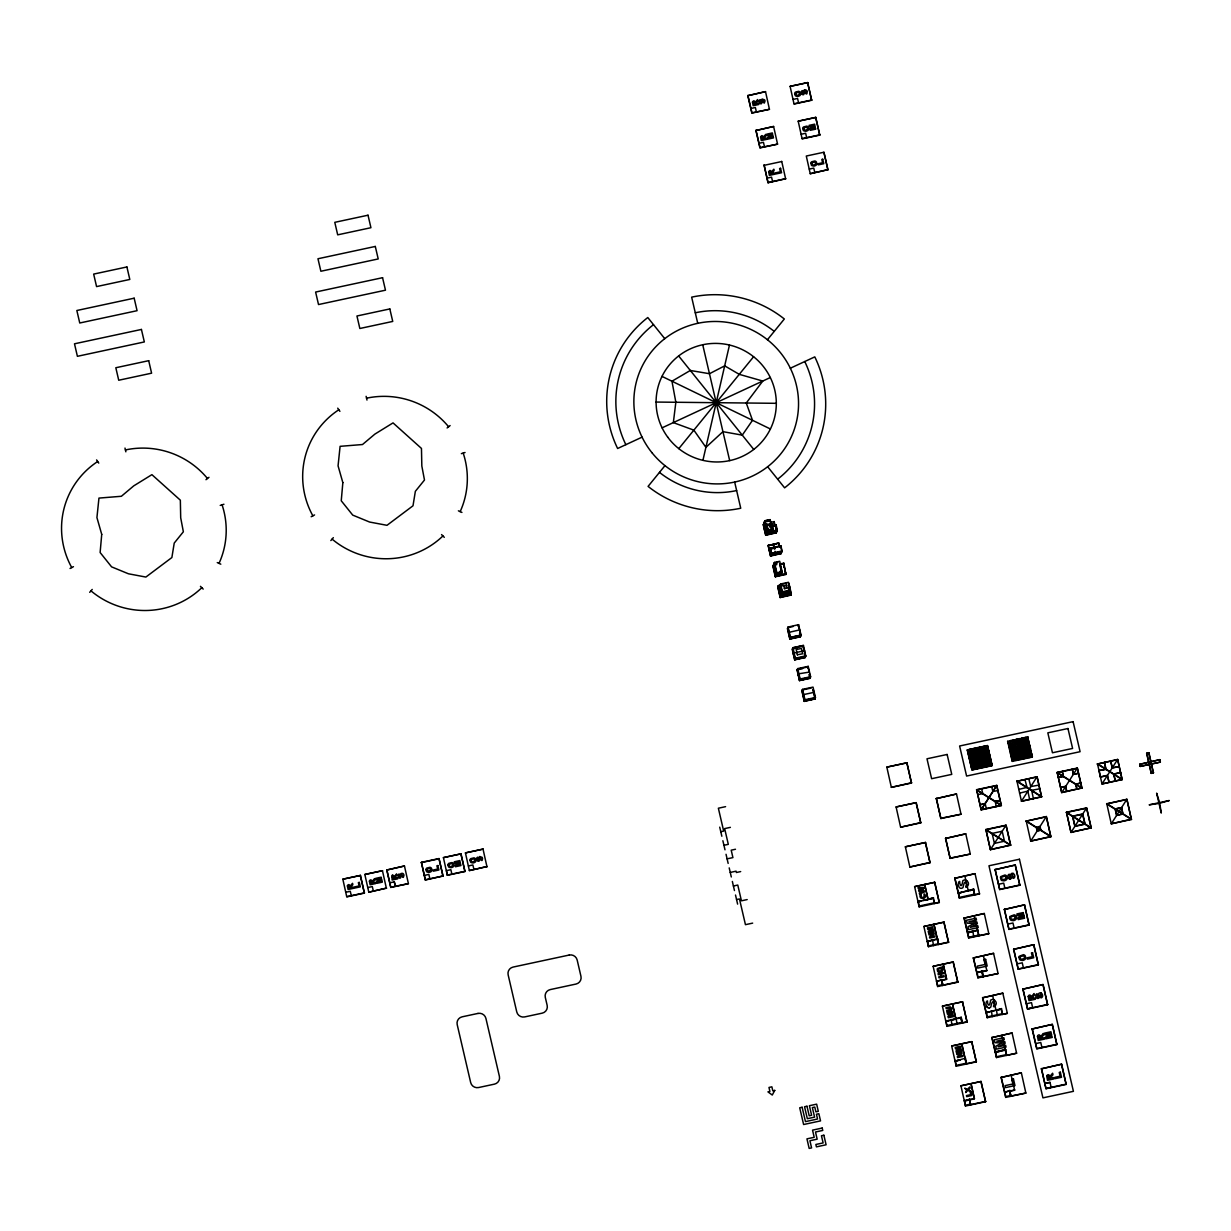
<?xml version="1.0" encoding="UTF-8"?>
<svg xmlns="http://www.w3.org/2000/svg" width="1231" height="1231" viewBox="0 0 1231 1231"><rect width="100%" height="100%" fill="white"/><g stroke="black" fill="none" stroke-linecap="round" stroke-linejoin="round"><path stroke-width="1.5" d="M702.916 460.348L729.475 345.034M425.341 880.027L421.387 862.346L439.005 858.561L443.052 875.98L425.341 880.027L421.387 862.346M810.244 173.709L827.955 169.663L823.908 152.244L806.29 156.029L810.244 173.709L827.955 169.663M342.834 879.196L360.437 875.426L342.834 879.196L346.773 896.891L364.391 893.106L360.437 875.426M345.865 892.26L350.281 891.275L351.297 895.629M364.838 874.472L382.456 870.702L364.838 874.472L368.792 892.167L386.503 888.12L368.792 892.167M367.884 887.536L372.301 886.551L373.316 890.905M386.749 870.025L404.46 865.978L408.415 883.658L390.796 887.443L386.749 870.025L404.46 865.978M389.888 882.812L394.305 881.827L395.32 886.182L394.305 881.827M390.796 887.443L386.857 869.748M408.415 883.658L390.904 887.166M424.433 875.395L428.85 874.41L429.865 878.765M442.945 876.241L439.005 858.561M443.406 857.622L461.01 853.837L443.406 857.622L447.361 875.303L464.964 871.517L461.01 853.837M447.361 875.303L446.453 870.64L450.869 869.686L451.869 874.041M747.802 95.679L765.513 91.633L769.452 109.313L751.849 113.098L747.802 95.679L765.513 91.633M465.426 852.898L483.029 849.113L465.426 852.898L469.365 870.579L487.076 866.532L469.365 870.579M750.941 108.482L755.357 107.497L756.373 111.852M468.457 865.947L472.873 864.962L473.889 869.317M755.896 130.517L773.607 126.47L777.561 144.15L759.942 147.935L755.896 130.517L773.607 126.47M769.452 109.313L751.956 112.837L747.909 95.418M759.035 143.304L763.451 142.319L764.466 146.674M790.102 86.355L807.705 82.585L790.102 86.355L794.041 104.05L811.66 100.265L807.705 82.585M768.052 182.757L764.097 165.077L768.052 182.757L785.763 178.71L768.144 182.496M793.133 99.419L797.55 98.434L798.565 102.788M777.561 144.15L760.05 147.658L756.003 130.24M767.144 178.141L771.56 177.156L772.576 181.511M781.608 161.569L764.005 165.354M798.196 121.192L815.799 117.407L798.196 121.192L802.135 138.872L819.754 135.102L815.799 117.407M801.227 134.256L805.643 133.271L806.659 137.626M809.336 169.093L813.753 168.093L814.768 172.448M823.908 152.244L827.848 169.924M764.866 520.744L766.067 525.929L771.314 524.806L770.114 519.62L764.866 520.744L763.282 524.883L765.697 535.254L776.253 532.854L775.561 529.099M764.482 530.069L766.513 524.76L767.729 529.946L765.697 535.254M770.114 519.62L770.637 523.821M772.376 526.222L769.806 526.637M771.268 524.96L771.822 523.483L769.206 524.037L769.744 526.791M773.776 522.621L774.176 521.59L770.683 522.344M770.945 534.131L770.252 530.376M771.345 533.1L772.976 528.822L771.822 523.483M781.085 553.627L770.529 556.027L768.113 545.641L778.777 542.948L779.531 546.549M775.607 526.191L776.115 524.868L770.868 525.991M769.313 550.826L770.391 548.026L780.885 545.779L782.1 550.965L781.023 553.765M776.192 533.008L777.315 530.053L766.775 532.454L764.359 522.067L769.606 520.944M773.36 544.517L774.73 549.257M770.529 556.027L771.591 553.211L770.391 548.026M775.945 554.458L775.022 551.288M780.192 571.169L780.993 574.631L782.131 571.676L779.715 561.29L774.468 562.413L772.945 566.414L775.361 576.785L785.901 574.385M780.439 546.949L780.885 545.779M775.361 576.785L776.869 572.8L774.468 562.413M783.439 564.152L783.824 563.121L780.331 563.875M780.777 575.216L779.792 572.2M781.885 584.802L778.392 585.541L777.761 587.172L780.177 597.558L790.733 595.158M778.992 588.141L780.577 584.002L788.44 582.309L790.256 590.111L788.671 594.234L787.948 591.126M783.824 563.121L785.855 574.538L784.701 569.199M783.855 585.894L786.486 585.325L783.855 585.894L784.409 588.633L787.024 588.064L786.486 585.325M780.177 597.558L782.377 591.788L780.577 584.002M784.409 588.633L787.086 587.926M790.794 595.004L788.886 583.294L791.302 593.681L790.687 595.296L788.317 584.771M788.625 633.888L789.302 632.119M789.84 639.074L787.425 628.702L788.102 626.933L790.456 637.458L800.95 635.196L800.335 636.827L789.84 639.074L790.517 637.304L801.012 635.058L798.596 624.671L788.04 627.071M798.088 626.01L798.596 624.671M792.933 647.691L792.256 649.46L794.672 659.847L805.166 657.585L805.843 655.815L795.288 658.216L792.933 647.691L803.428 645.444L805.782 655.969M793.456 654.661L794.133 652.876M794.672 659.847L795.349 658.077M797.365 654.907L796.211 649.568L801.458 648.445L802.612 653.784L797.426 654.769M802.858 646.921L803.428 645.444L792.872 647.845M797.703 668.602L797.088 670.233L799.488 680.605L809.998 678.358L810.613 676.727L808.198 666.356L797.703 668.602L800.119 678.989L799.488 680.605M804.351 651.368L804.628 650.63L794.087 653.03M798.288 675.419L798.904 673.788L809.182 672.126L807.967 666.94L797.473 669.187L799.888 679.574L810.383 677.327L809.583 673.865M807.628 667.833L808.198 666.356M814.814 699.116L815.445 697.5L813.029 687.113L802.535 689.36L801.904 690.991L804.32 701.378L814.876 698.977M803.12 696.177L803.735 694.561L814.23 692.299L813.783 693.484M802.535 689.36L804.951 699.747L804.32 701.378L802.073 690.545M886.828 767.128L906.97 762.805L886.828 767.128L891.352 787.348L911.494 783.024L906.97 762.805M891.352 787.348L911.602 782.731M896.091 806.967L916.233 802.643L896.091 806.967L900.615 827.186L920.757 822.862L916.233 802.643M900.615 827.186L920.865 822.57M905.354 846.805L925.497 842.481L905.354 846.805L909.878 867.009L930.02 862.7L925.497 842.481M909.878 867.009L930.128 862.392M936.252 798.611L956.502 793.995L961.026 814.214L940.884 818.538L936.252 798.611L956.502 793.995M914.618 886.628L934.76 882.304L914.618 886.628L919.142 906.847L939.284 902.523L934.76 882.304M940.884 818.538L936.376 798.319M934.237 903.616L933.421 897.738L917.972 901.877L921.342 901.154M919.142 906.847L918.311 900.984M945.516 838.449L965.766 833.833L970.29 854.052L950.147 858.376L945.516 838.449L965.766 833.833M961.026 814.214L941.007 818.246M933.421 897.738L929.728 899.353M923.881 926.466L944.023 922.142L923.881 926.466L928.405 946.685L948.547 942.361L944.023 922.142M950.147 858.376L945.639 838.157M981.569 788.886L982.83 793.595L977.799 794.672M948.655 942.054L938.591 944.223L933.96 924.296L938.468 944.531L937.653 938.653L927.235 941.7L932.621 939.745L933.437 945.608M980.014 804.905L985.154 803.535L986.308 808.521M928.405 946.685L927.574 940.823M954.779 878.288L975.044 873.656L979.553 893.891L959.411 898.215L954.779 878.288L975.044 873.656M991.647 786.732L992.909 791.425L997.833 790.625M937.314 939.545L937.653 938.653M970.29 854.052L950.27 858.069M968.443 890.752L973.475 889.674L974.521 894.968L973.706 889.105L958.257 893.229L961.611 892.506M964.858 876.133L968.32 891.059M933.144 966.304L953.286 961.98L933.144 966.304L937.668 986.523L957.81 982.2L953.286 961.98M959.411 898.215L958.595 892.337M996.279 806.644L995.233 801.381L1000.141 800.596M936.499 981.538L941.884 979.584L942.7 985.446L941.884 979.584M973.706 889.105L970.013 890.705M937.668 986.523L936.837 980.661M964.042 918.126L984.308 913.494L988.816 933.713L968.674 938.037L964.042 918.126L984.308 913.494M990.54 849.436L1010.682 845.112L985.908 829.509L990.432 849.729L1010.682 845.112L1006.05 825.185L985.908 829.509L990.432 849.729L1006.05 825.185L1010.574 845.405L985.8 829.802L1005.942 825.493M1016.821 781.331L1037.071 776.715L1041.58 796.919L1021.453 801.243L1016.929 781.039L1041.703 796.626L1021.453 801.243L1037.071 776.715L1041.58 796.919L1016.821 781.331L1036.948 777.007M1018.699 789.425L1026.993 787.363L1024.992 779.577M979.553 893.891L974.644 894.66M1019.56 793.149L1027.854 791.102L1029.624 799.488M978.091 932.252L978.753 935.883L977.922 930.02L967.858 932.175L967.52 933.067L972.89 931.098L973.721 936.96M974.121 915.956L977.583 930.898L977.922 930.02M1028.777 778.761L1030.762 786.578L1038.841 785.101M942.407 1006.127L962.55 1001.803L942.407 1006.127L946.931 1026.362L967.058 1022.038L962.55 1001.803M968.674 938.037L967.858 932.175M995.063 869.64L1015.313 865.008L1019.837 885.243L999.695 889.567L995.063 869.64L1015.313 865.008M961.211 1017.252L962.027 1023.115L961.211 1017.252L945.762 1021.376L949.132 1020.653M998.649 884.273L1003.711 883.15L1004.865 888.12M1033.409 798.688L1031.64 790.287L1039.703 788.84M946.931 1026.362L946.1 1020.499M973.306 957.964L993.571 953.333L998.079 973.552L977.937 977.876L973.306 957.964L993.571 953.333M999.695 889.567L995.187 869.332M1026.085 821.169L1046.335 816.553L1050.843 836.757L1030.716 841.081L1026.192 820.877L1050.966 836.465L1030.716 841.081L1046.335 816.553L1050.843 836.757L1026.085 821.169L1046.212 816.845M950.809 1020.299L951.148 1019.406L951.963 1025.285M988.816 933.713L978.86 935.575M956.995 1024.192L956.179 1018.329M976.783 972.905L982.153 970.936L982.984 976.798L982.153 970.936M983.384 955.795L986.847 970.736L981.815 971.813M951.671 1045.965L971.813 1041.641L951.671 1045.965L956.195 1066.2L976.321 1061.876L971.813 1041.641M977.937 977.876L977.122 972.013M1004.327 909.478L1024.577 904.847L1029.101 925.081L1008.958 929.405L1004.327 909.478L1024.577 904.847M962.027 1023.115L960.996 1017.822L957.641 1018.545M976.445 1061.568L966.381 1063.722L961.75 1043.811L966.258 1064.03L965.443 1058.168L955.025 1061.214L960.072 1060.137M1007.912 924.112L1012.975 922.988L1014.129 927.959M1060.691 787.317L1065.6 786.547L1066.754 791.518L1065.723 786.24L1060.676 787.332M956.195 1066.2L955.364 1060.322M982.569 997.802L1002.834 993.171L1007.343 1013.39L987.2 1017.714L982.569 997.802L1002.834 993.171M1008.958 929.405L1004.45 909.17M1061.83 792.302L1081.972 787.978L1057.198 772.391L1061.722 792.61L1081.972 787.978L1077.34 768.067L1057.198 772.391L1061.722 792.61L1077.34 768.067L1081.864 788.286L1057.09 772.683L1077.233 768.359M965.104 1059.045L965.443 1058.168M998.079 973.552L983.092 976.491L981.938 971.505M997.91 1009.912L1001.265 1009.189L1002.311 1014.467L1001.495 1008.604L986.046 1012.728L989.401 1012.02M992.648 995.633L996.11 1010.574M960.934 1085.804L981.076 1081.48L960.934 1085.804L965.458 1106.023L985.585 1101.699L981.076 1081.48M987.2 1017.714L986.385 1011.851M1013.59 949.316L1033.84 944.685L1038.364 964.904L1018.222 969.228L1013.59 949.316L1033.84 944.685M991.078 1011.651L991.417 1010.774L992.248 1016.637M969.674 1099.083L970.49 1104.946L969.674 1099.083L964.288 1101.053L967.658 1100.329M997.279 1015.56L996.448 1009.682M1017.191 963.904L1022.238 962.811L1023.392 967.797M1001.495 1008.604L997.802 1010.205M965.458 1106.023L964.627 1100.16M991.832 1037.625L1012.097 1033.009L1016.606 1053.228L996.464 1057.552L991.832 1037.625L1012.097 1033.009M1018.222 969.228L1013.713 949.009M1071.093 832.141L1091.235 827.817L1066.461 812.229L1070.985 832.433L1091.235 827.817L1086.604 807.905L1066.461 812.229L1070.985 832.433L1086.604 807.905L1091.128 828.109L1066.354 812.522L1086.496 808.198M1097.375 764.036L1117.625 759.419L1122.149 779.638L1102.007 783.962L1097.483 763.743L1122.257 779.346L1102.007 783.962L1117.625 759.419L1122.149 779.638L1097.375 764.036L1117.517 759.712M1099.083 770.575L1105.884 769.406L1104.407 762.251L1105.992 769.113L1099.083 770.591L1100.406 777.115L1107.331 775.622L1109.039 782.162M1007.343 1013.39L1002.434 1014.159M995.648 1051.689L995.31 1052.567L1005.712 1049.52L995.648 1051.689L996.464 1057.552M1001.911 1035.471L1006.543 1055.382L1005.712 1049.52M1022.853 989.155L1043.103 984.523L1047.627 1004.742L1027.485 1009.066L1022.853 989.155L1043.103 984.523M1006.543 1055.382L1016.606 1053.228M1026.454 1003.742L1031.501 1002.65L1032.64 1007.681L1027.485 1009.066M1001.095 1077.464L1021.361 1072.832L1025.869 1093.066L1005.727 1097.39L1001.095 1077.464L1021.361 1072.832M1106.638 803.874L1126.888 799.258L1131.412 819.477L1111.27 823.801L1106.746 803.581L1131.52 819.169L1111.27 823.801L1126.888 799.258L1131.412 819.477L1106.638 803.874L1126.78 799.55M1115.332 780.808L1113.624 774.268L1120.672 772.483L1113.747 773.976L1115.332 780.823M1004.573 1092.405L1009.943 1090.435L1010.759 1096.298L1009.989 1092.99M1011.174 1075.309L1014.636 1090.251L1009.605 1091.328L1009.943 1090.435M1005.727 1097.39L1004.911 1091.512M1032.117 1028.993L1052.367 1024.361L1056.89 1044.58L1036.748 1048.904L1032.117 1028.993L1052.367 1024.361M1160.356 762.097L1159.987 759.635L1139.721 764.297L1140.214 766.421L1160.356 762.097L1140.214 766.421M1035.702 1043.611L1040.764 1042.488L1041.918 1047.473M1146.646 753.464L1148.923 752.664L1153.416 772.93L1151.277 773.376L1146.646 753.464L1148.923 752.664M1025.869 1093.066L1010.882 1095.99L1010.112 1092.682M1151.277 773.376L1146.784 753.126M1041.38 1068.816L1061.63 1064.2L1066.154 1084.419L1046.011 1088.743L1041.38 1068.816L1061.63 1064.2M1159.987 759.635L1141.399 763.943M1046.011 1088.743L1041.503 1068.508M1049.997 1082.372L1044.981 1083.403L1049.997 1082.372L1051.166 1087.358L1046.15 1088.389L1066.261 1084.111M1159.017 803.458L1169.281 800.519L1149.154 804.843L1159.017 803.458L1161.264 813.06L1159.74 803.304M664.971 465.626L648.075 486.399A109.759 107.743 20.9 0 0 740.739 508.234L734.661 482.044M678.804 448.638L753.603 356.728M767.436 339.741L784.332 318.983A109.759 107.743 20.9 0 0 691.653 297.148L697.746 323.338M761.897 99.342L761.758 99.511A1.585 1.554 20.9 0 0 761.481 100.08L760.712 102.696L760.435 99.634A1.693 1.662 20.9 0 0 759.173 100.788L759.096 101.604A3.755 3.678 20.9 0 0 759.265 102.404L759.804 103.312A1.646 1.616 20.9 0 0 760.358 103.696L760.989 103.789A1.662 1.631 20.9 0 0 761.527 103.65L762.835 100.157L763.897 101.942A1.816 1.785 20.9 0 1 763.235 102.419L764.359 103.065L765.02 101.034A4.432 4.355 20.9 0 0 764.82 100.28A3.201 3.139 20.9 0 0 764.636 99.849L762.266 99.111M89.709 592.326L92.217 589.418M330.847 540.578L333.339 537.655M205.977 479.705L208.978 477.305M447.099 427.957L450.115 425.557M1020.684 956.487L1023.376 955.902A1.585 1.554 20.9 0 1 1024.577 957.272L1023.838 958.749L1021.315 959.226A1.57 1.539 20.9 0 1 1020.668 956.518M70.044 568.491L73.46 566.675M311.166 516.743L314.582 514.927M642.074 437.143L617.623 448.499A109.759 107.743 20.9 0 1 647.783 317.536L664.755 338.663M662.093 427.834L770.314 377.532M790.317 368.238L814.784 356.882A109.759 107.743 20.9 0 1 784.609 487.845L767.636 466.718M804.458 90.048L804.674 89.971A2.277 2.231 20.9 0 1 805.166 89.863L805.89 89.986A1.739 1.708 20.9 0 1 806.813 90.802L806.89 90.925M479.782 856.591L482.152 857.33A3.201 3.139 20.9 0 1 482.337 857.761A4.447 4.355 20.9 0 1 482.537 858.515L482.275 860.13A2 1.954 20.9 0 1 481.875 860.546L480.752 859.9A1.816 1.785 20.9 0 0 481.352 859.5L480.352 857.622L479.182 861.054A1.662 1.631 20.9 0 1 478.505 861.269L477.874 861.161A1.6 1.57 20.9 0 1 477.305 860.792L476.782 859.869A3.755 3.678 20.9 0 1 476.612 859.084L476.674 858.253A1.677 1.646 20.9 0 1 477.736 857.176L478.228 860.177L478.997 857.561A1.585 1.57 20.9 0 1 479.844 856.53M1011.605 873.564L1012.421 873.348A1.585 1.554 20.9 0 1 1013.236 873.471M220.226 505.402L223.919 504.248M461.348 453.654L465.041 452.5M794.149 103.773L811.752 100.003M802.243 138.611L819.861 134.825M768.082 520.728L764.574 521.482L766.99 531.869L772.237 530.73L771.037 525.545M763.451 524.437L766.944 523.683L763.389 524.575L765.759 535.116M771.775 523.621L766.467 524.898L767.667 530.084L772.976 528.822M770.806 526.129L776.053 525.006M772.329 526.345L775.838 525.606M764.882 529.038L768.39 528.284M764.605 529.776L768.159 528.868M776.592 531.977L766.097 534.223L763.682 523.837M765.805 534.962L776.361 532.561M768.159 545.502L778.715 543.086M768.113 545.641L776.853 543.763M780.654 546.364L770.16 548.611L771.375 553.812L781.87 551.55L781.07 548.103M775.191 548.087L769.944 549.211L771.145 554.396L781.639 552.15M771.591 553.211L782.1 550.965M781.423 552.734L770.914 554.996L769.714 549.795M770.637 555.735L781.193 553.335M777.73 562.259L774.237 563.013L776.653 573.384L781.9 572.261L779.885 563.613M777.515 562.844L774.007 563.598L776.422 573.985L781.67 572.861L779.669 564.198M776.838 564.629L773.33 565.368L775.745 575.754L786.24 573.508M780.1 564.46L783.608 563.706L785.963 574.246M776.869 572.8L782.131 571.676M781.454 573.446L776.192 574.569L773.791 564.198M781.223 574.031L775.976 575.169L773.56 564.783M775.468 576.493L786.024 574.092M781.916 584.263L786.64 583.248M781.654 585.387L778.161 586.141L780.577 596.512L791.071 594.265L788.656 583.879M782.824 585.694L779.669 586.371L781.485 594.158L789.348 592.465M782.377 591.788L790.256 590.111M790.025 590.695L782.162 592.388L780.346 584.602M789.81 591.28L781.931 592.973L780.115 585.187M788.902 593.65L781.023 595.342L779.223 587.556M791.302 593.681L780.808 595.927L778.392 585.541M780.3 597.25L790.856 594.85M789.563 627.287L793.072 626.533M789.256 632.272L799.811 629.872L800.735 635.796L790.24 638.043L787.825 627.672M790.01 638.643L800.504 636.381L799.704 632.919M800.442 636.535L789.902 638.935L787.594 628.256M794.395 648.06L803.151 646.183L805.566 656.554L795.057 658.816L792.641 648.429M797.673 647.891L792.425 649.014L794.718 659.693L805.274 657.292L804.535 653.692M794.841 659.401L805.336 657.154M797.196 669.926L802.504 668.664M800.119 678.989L810.613 676.727M799.658 680.174L810.167 677.912M811.06 688.083L802.304 689.96L804.72 700.347L815.214 698.085L814.414 694.623M804.951 699.747L815.445 697.5M804.489 700.931L814.984 698.685M804.443 701.085L814.937 698.823L812.983 690.022M421.294 862.608L438.898 858.823M967.397 749.833L987.539 745.494L992.171 765.42L972.028 769.744L967.397 749.817M1007.558 741.493L1027.685 737.169L1032.317 757.096L1012.19 761.404L1007.666 741.2L1032.44 756.788L1007.835 741.893M725.582 806.659L718.365 808.213L723.674 831.079L720.781 831.71M346.88 896.614L364.484 892.844M425.449 879.75L443.052 875.98M447.453 875.026L465.072 871.256M1012.297 761.112L1013.205 760.912L1012.082 760.204M730.398 827.355L724.644 828.601L728.306 844.343L723.936 845.282M735.492 849.252L731.199 850.175L732.922 857.607L727.09 858.853M1149.092 763.082L1151.231 762.635M1100.529 776.823L1107.454 775.315L1109.039 782.177M980.122 804.628L985.154 803.551M995.217 801.381L1000.264 800.304M1151.416 773.053L1153.555 772.591M730.245 872.425L736.076 871.179L736.384 872.502L740.677 871.579M733.414 885.997L737.769 885.058L741.431 900.815L747.186 899.569M1115.271 808.936L1121.564 807.582L1123.011 813.814L1116.717 815.168L1115.271 808.936L1121.549 807.598M1036.256 827.217L1040.026 826.401L1040.887 830.14L1037.118 830.956L1036.256 827.201M1037.118 830.94L1040.903 830.125M1004.496 841.204L994.417 843.389L992.109 833.418L1002.172 831.248L1004.481 841.219M736.569 899.569L739.462 898.953L745.447 924.666L752.664 923.127M918.095 901.569L921.45 900.846M923.127 900.477L933.206 898.322L934.36 903.308L939.391 902.215M961.734 892.198L958.38 892.921L954.902 877.98M963.411 891.844L966.766 891.121M924.696 900.43L928.051 899.707L924.696 884.458L928.159 899.399M919.48 905.97L934.575 902.723M959.749 897.322L974.86 894.075M999.818 889.259L1019.945 884.935M927.358 941.407L932.39 940.315M934.067 939.961L937.422 939.238M972.675 931.682L967.643 932.759L964.165 917.818M974.352 931.313L977.706 930.59M928.743 945.808L938.807 943.638M969.012 937.16L979.091 934.991M1009.081 929.097L1029.208 924.773M936.622 981.23L946.685 979.076L943.223 964.135L946.577 979.384L941.546 980.461M986.97 970.428L976.906 972.598L973.429 957.656M938.007 985.631L943.038 984.554M978.276 976.999L983.323 975.906M957.918 981.892L942.823 985.139L941.653 980.153M1018.345 968.92L1038.472 964.612M945.885 1021.068L949.239 1020.345M950.917 1019.991L955.948 1018.914L952.486 1003.973L955.841 1019.222L952.486 1019.93M989.524 1011.713L986.169 1012.421L982.692 997.495M991.201 1011.343L994.556 1010.62M947.27 1025.469L962.365 1022.222M987.539 1016.821L1002.65 1013.59M962.15 1022.807L967.181 1021.73M1047.735 1004.434L1027.608 1008.758L1022.976 988.847M956.826 1060.553L960.18 1059.829M1005.496 1050.105L995.433 1052.259L991.955 1037.318M956.533 1065.307L966.597 1063.153M996.802 1056.66L1006.881 1054.505M1056.998 1044.273L1036.871 1048.597L1032.24 1028.685M964.412 1100.745L974.475 1098.575L971.013 1083.649L974.367 1098.883L969.336 1099.975M1014.759 1089.943L1004.696 1092.097L1001.218 1077.156M965.796 1105.146L970.828 1104.069M1006.066 1096.498L1011.097 1095.421M985.708 1101.406L970.613 1104.638L969.443 1099.668M429.065 868.332C435.205 870.594 423.264 872.656 428.373 868.471A4.432 4.339 20.9 0 1 429.065 868.332M656.092 402.06L776.315 403.322M399.306 878.026L399.952 878.134A1.662 1.631 20.9 0 0 400.475 877.995L401.783 874.487L402.845 876.287A1.816 1.785 20.9 0 1 402.183 876.749L403.322 877.395L403.968 875.379A4.432 4.355 20.9 0 0 403.783 874.61A3.201 3.139 20.9 0 0 403.583 874.195A1.739 1.708 20.9 0 0 402.645 873.364L401.214 873.441A1.585 1.554 20.9 0 0 400.444 874.425L399.567 876.995L399.198 874.01A1.677 1.646 20.9 0 0 398.121 875.118L398.044 875.949A3.755 3.678 20.9 0 0 398.213 876.734L398.752 877.641M458.378 510.819L461.933 512.435M217.256 562.582L220.811 564.183M1001.803 880.457L1003.819 880.842A6.863 6.74 20.9 0 0 1004.896 880.627L1006.096 880.057A3.001 2.939 20.9 0 0 1006.743 879.426A2.524 2.477 20.9 0 0 1007.189 878.38L1006.804 876.303A2.447 2.416 20.9 0 0 1006.035 875.472A2.954 2.893 20.9 0 0 1004.911 875.01L1000.726 876.61A2.493 2.447 20.9 0 0 1000.449 877.411L1001.034 879.811A3.078 3.031 20.9 0 0 1001.803 880.457M662.001 376.394L770.406 428.988M1008.158 743.309L1030.301 757.25L1028.87 757.557L1008.481 744.724M1008.805 746.124L1027.454 757.865L1026.023 758.173L1009.143 747.54M1009.466 748.94L1024.607 758.465L1023.176 758.773L1009.789 750.356M1010.128 751.756L1021.761 759.081L1020.33 759.389L1010.451 753.172M1010.774 754.572L1018.914 759.696L1017.483 760.004L1011.097 755.988M1011.436 757.388L1016.052 760.312L1011.759 758.804M986.616 745.694L987.739 746.401M985.2 746.001L988.078 747.817M983.769 746.309L988.401 749.217M982.353 746.617L988.724 750.633M980.922 746.909L989.047 752.033M979.491 747.217L989.385 753.449M978.076 747.525L989.709 754.849M976.645 747.832L990.032 756.265M975.229 748.14L990.37 757.665M973.798 748.448L990.693 759.081M972.382 748.756L991.017 760.481M970.951 749.048L991.34 761.897M969.536 749.356L991.678 763.297M968.105 749.664L992.001 764.713M967.551 750.525L991.447 765.574M967.889 751.926L990.032 765.867M968.212 753.341L988.601 766.174M968.535 754.741L987.185 766.482M968.874 756.157L985.754 766.79M969.197 757.573L984.338 767.098M969.52 758.973L982.907 767.405M969.843 760.389L981.492 767.713M970.182 761.789L980.061 768.006M970.505 763.205L978.63 768.313M970.828 764.605L977.214 768.621M971.167 766.021L975.783 768.929M971.49 767.421L974.367 769.237M971.813 768.836L972.936 769.544M441.56 534.577L444.299 537.332M200.438 586.325L203.177 589.08M801.997 94.248L801.458 93.341A3.755 3.678 20.9 0 1 801.289 92.556L801.366 91.725A1.677 1.646 20.9 0 1 802.427 90.632L802.904 93.633L803.674 91.032A1.585 1.57 20.9 0 1 804.52 90.001M1011.682 873.502A1.816 1.785 20.9 0 0 1010.713 874.687L1009.835 877.657L1009.297 874.21A1.908 1.862 20.9 0 0 1008.327 874.918A1.923 1.893 20.9 0 0 1008.066 875.472L1007.989 876.426A4.293 4.216 20.9 0 0 1008.174 877.318L1008.789 878.365M1036.579 997.879L1035.963 996.833A4.293 4.216 20.9 0 1 1035.779 995.925L1035.856 994.987A1.923 1.893 20.9 0 1 1037.071 993.725L1037.625 997.172L1038.502 994.186A1.816 1.785 20.9 0 1 1039.472 993.002L1040.349 992.848A1.554 1.523 20.9 0 1 1041.026 992.986M987.016 1007.004L985.816 1004.081L986.508 1001.603A2.801 2.754 20.9 0 1 987.477 1000.895C987.385 1004.927 989.555 1008.343 990.616 1000.203A2.662 2.616 20.9 0 1 991.232 999.803L992.663 999.464A2.277 2.231 20.9 0 1 993.479 999.587L993.694 999.68A2.924 2.862 20.9 0 1 995.187 1000.88C999.049 1004.45 991.247 1009.805 994.125 1004.542A1.646 1.616 20.9 0 0 994.294 1004.034C993.063 998.403 991.17 1004.265 990.863 1006.943A2.554 2.508 20.9 0 1 987.97 1007.635M678.65 355.944L753.757 449.438M337.725 408.169L339.91 411.369M96.587 459.917L98.772 463.118M967.397 881.365C971.244 884.935 963.458 890.29 966.335 885.027A1.646 1.616 20.9 0 0 966.504 884.52C965.119 878.78 963.427 884.781 963.073 887.443A2.554 2.508 20.9 0 1 961.919 888.197A2.862 2.801 20.9 0 1 961.288 888.32A2.37 2.324 20.9 0 1 960.18 888.151A2.739 2.693 20.9 0 1 959.226 887.505L958.026 884.581L958.718 882.104A2.801 2.754 20.9 0 1 959.688 881.381C959.672 885.52 961.703 888.767 962.827 880.704A2.662 2.616 20.9 0 1 963.442 880.288L964.873 879.95A2.277 2.231 20.9 0 1 965.689 880.088L965.904 880.165A2.924 2.862 20.9 0 1 967.397 881.365M921.034 896.753C926.589 900.169 922.142 890.644 925.327 895.137A3.262 3.201 20.9 0 1 925.497 895.783L925.512 896.276A2.139 2.108 20.9 0 1 925.358 896.953A2.462 2.416 20.9 0 1 924.389 898.061L923.635 898.384A4.478 4.401 20.9 0 1 922.711 898.553L920.957 898.076A2.416 2.37 20.9 0 1 920.203 897.137L920.111 896.907A3.001 2.939 20.9 0 1 919.972 896.183A2.354 2.308 20.9 0 1 920.219 894.968C921.696 893.629 921.28 895.553 920.957 896.491M1148.785 753.003L1153.416 772.93M1159.571 802.597L1156.632 793.149L1158.863 802.75M1149.923 761.804L1150.416 763.912M1139.844 763.959L1140.337 766.082M1015.206 865.316L1019.837 885.243M1024.469 905.154L1029.101 925.081M1033.732 944.993L1038.364 964.904M1042.996 984.831L1047.627 1004.742M1052.259 1024.669L1056.89 1044.58M1061.522 1064.507L1066.154 1084.419M1022.992 912.617L1024.315 918.295M807.598 82.846L811.66 100.265M815.707 117.684L819.754 135.102M781.716 161.307L785.655 178.987M906.862 763.112L911.494 783.024M916.126 802.935L920.757 822.862M925.389 842.773L930.02 862.7M934.652 882.612L939.284 902.523M943.915 922.45L948.547 942.361M953.179 962.288L957.81 982.2M962.442 1002.111L967.058 1022.038M971.69 1041.949L976.321 1061.876M980.953 1081.787L985.585 1101.699M776.115 524.868L777.269 530.207M776.238 527.33L777.038 530.792L766.544 533.038L764.128 522.667M776.007 527.93L776.807 531.377L766.313 533.639L763.897 523.252M774.176 521.59L775.376 526.776M798.319 625.41L799.119 628.872M813.199 689.437L814.014 692.899M773.945 522.175L774.699 525.791M809.352 674.45L810.106 678.066L799.55 680.466L797.257 669.787M778.669 543.24L779.408 546.856M783.501 564.013L784.239 567.614M799.581 633.226L800.335 636.827M804.412 653.984L805.166 657.585M809.244 674.742L809.998 678.358M788.856 588.757L789.579 591.88L781.7 593.573L779.9 585.771M788.409 589.941L789.133 593.05L781.254 594.742L779.438 586.956M771.714 523.775L772.914 528.961M771.206 527.868L772.022 531.33M773.422 544.364L774.222 547.826M768.282 545.195L770.575 555.873M773.114 565.968L775.407 576.647M777.93 586.725L780.239 597.404M702.732 344.757L729.675 460.625M719.72 827.155L721.843 836.249M722.874 840.727L724.997 849.821M726.044 854.299L728.152 863.408M729.198 867.886L731.306 876.98M732.353 881.458L734.461 890.552M735.507 895.029L737.615 904.123M483.029 849.113L486.968 866.793M366.115 396.32L366.992 400.075M460.917 854.099L464.964 871.517M382.456 870.702L386.396 888.382M360.344 875.687L364.391 893.106M124.993 448.069L125.854 451.823M807.013 91.217A4.447 4.37 20.9 0 1 807.213 91.986L806.951 93.602A2 1.954 20.9 0 1 806.551 94.002L805.428 93.371A1.816 1.785 20.9 0 0 806.028 92.971L805.028 91.094L803.72 94.602A1.662 1.631 20.9 0 1 803.197 94.741L802.55 94.633A1.646 1.616 20.9 0 1 801.981 94.248M1014.529 874.902A5.062 4.97 20.9 0 1 1014.759 875.764C1015.467 877.149 1012.913 879.888 1012.713 877.349A2.077 2.047 20.9 0 0 1013.39 876.903L1012.344 874.718L1011.343 878.334A1.708 1.677 20.9 0 1 1010.759 878.765A1.908 1.862 20.9 0 1 1010.159 878.919M1009.266 878.78A1.908 1.862 20.9 0 1 1008.604 878.318M1010.159 878.919A1.585 1.554 20.9 0 1 1009.42 878.811M1013.113 873.441A1.816 1.785 20.9 0 1 1014.098 874.318M1042.318 994.402A5.062 4.97 20.9 0 1 1042.549 995.279C1043.257 996.648 1040.703 999.403 1040.503 996.864A2.077 2.047 20.9 0 0 1041.18 996.402C1041.426 992.355 1039.087 995.279 1039.133 997.833A1.708 1.677 20.9 0 1 1038.549 998.264A1.908 1.877 20.9 0 1 1037.948 998.418A1.585 1.554 20.9 0 1 1037.21 998.31M1040.903 992.955A1.816 1.785 20.9 0 1 1041.888 993.817M201.807 587.71A82.523 81.015 20.9 0 1 90.971 590.865M71.752 567.583A82.523 81.015 20.9 0 1 97.68 461.517M125.424 449.946A82.523 81.015 20.9 0 1 207.485 478.505M222.072 504.833A82.523 81.015 20.9 0 1 219.026 563.383M442.929 535.962A82.523 81.015 20.9 0 1 332.093 539.116M312.874 515.835A82.523 81.015 20.9 0 1 338.817 409.769M366.546 398.198A82.523 81.015 20.9 0 1 448.607 426.757M463.195 453.085A82.523 81.015 20.9 0 1 460.163 511.634M736.63 490.569A91.386 89.709 20.9 0 1 659.477 472.381M804.751 361.545A98.588 96.772 20.9 0 1 777.653 479.182M695.3 312.782A93.494 91.786 20.9 0 1 774.237 331.37M625.856 444.668A100.588 98.742 20.9 0 1 653.507 324.661M987.97 1007.65A2.739 2.693 20.9 0 1 987.016 1007.004M989.709 1007.697A2.862 2.801 20.9 0 1 989.078 1007.835M392.412 875.256A2.2 2.17 20.9 0 1 392.935 875.149L394.535 876.303L396.567 873.887L396.874 875.226L395.013 877.395A2.247 2.2 20.9 0 0 395.074 877.965L397.459 877.703L397.721 878.842L392.12 880.042L391.997 875.472A1.646 1.616 20.9 0 1 392.412 875.256M752.464 102.065L753.172 105.697L758.773 104.497L758.511 103.358L756.111 103.619A2.247 2.2 20.9 0 1 756.065 103.065L757.927 100.88L757.619 99.542L755.588 101.973L753.988 100.819A2.2 2.154 20.9 0 0 753.449 100.927L752.464 102.065M347.388 885.843L348.096 889.49L353.697 888.29L353.435 887.151L351.05 887.413A2.262 2.216 20.9 0 1 350.989 886.843L352.851 884.674L352.543 883.335L350.512 885.751L348.912 884.597A2.2 2.17 20.9 0 0 348.388 884.704A1.646 1.616 20.9 0 0 347.973 884.92L347.388 885.843M369.408 881.119L370.116 884.766L375.701 883.566L375.44 882.427L373.055 882.689A2.247 2.216 20.9 0 1 372.993 882.119L374.87 879.95L374.563 878.611L372.531 881.027L370.931 879.873A2.2 2.17 20.9 0 0 370.393 879.98A1.646 1.616 20.9 0 0 369.977 880.196L369.408 881.119M760.573 136.887L761.266 140.534L766.867 139.334L766.605 138.195L764.22 138.457A2.247 2.216 20.9 0 1 764.159 137.887L766.021 135.718L765.713 134.379L763.682 136.795L762.097 135.641A2.2 2.154 20.9 0 0 761.558 135.749L760.573 136.887M768.667 171.725L769.36 175.371L774.961 174.171L774.699 173.032L772.314 173.294A2.262 2.216 20.9 0 1 772.252 172.725L774.13 170.555L773.822 169.216L771.791 171.632L770.191 170.478A2.2 2.154 20.9 0 0 769.652 170.586L768.667 171.725M1028.193 996.448L1028.993 1000.603L1035.394 999.233L1035.102 997.941L1032.363 998.233A2.585 2.539 20.9 0 1 1032.301 997.587L1034.44 995.094L1034.086 993.571L1031.763 996.341L1029.932 995.017A2.508 2.462 20.9 0 0 1029.316 995.14A1.785 1.754 20.9 0 0 1028.839 995.387L1028.193 996.448M1037.456 1036.271L1038.256 1040.441L1044.657 1039.072L1044.365 1037.764L1041.626 1038.072A2.585 2.539 20.9 0 1 1041.564 1037.425L1043.703 1034.932L1043.349 1033.409L1041.026 1036.179L1039.195 1034.856A2.508 2.462 20.9 0 0 1038.579 1034.979A1.785 1.739 20.9 0 0 1038.102 1035.225L1037.456 1036.271M1046.719 1076.109L1047.519 1080.279L1053.921 1078.91L1053.628 1077.602L1050.889 1077.894A2.585 2.539 20.9 0 1 1050.828 1077.248L1052.967 1074.771L1052.613 1073.232L1050.289 1076.002L1048.458 1074.694A2.508 2.462 20.9 0 0 1047.843 1074.817A1.785 1.739 20.9 0 0 1047.366 1075.048L1046.719 1076.109M425.972 869.64L426.511 871.502A2.693 2.647 20.9 0 0 427.188 872.056L428.942 872.394A6.017 5.909 20.9 0 0 429.896 872.21L430.942 871.717A2.631 2.57 20.9 0 0 431.512 871.163A2.216 2.185 20.9 0 0 431.927 869.994L431.558 868.424A2.139 2.108 20.9 0 0 430.896 867.701A2.585 2.539 20.9 0 0 429.911 867.301L426.757 868.086A2.431 2.385 20.9 0 0 426.388 868.486A2.2 2.154 20.9 0 0 425.988 869.394L425.972 869.64M447.976 864.916L448.515 866.778A2.693 2.647 20.9 0 0 449.192 867.332L450.961 867.67A6.001 5.893 20.9 0 0 451.9 867.486L452.946 866.993A2.616 2.57 20.9 0 0 453.516 866.439A2.216 2.185 20.9 0 0 453.947 865.27L453.577 863.7A2.154 2.108 20.9 0 0 452.9 862.977A2.585 2.539 20.9 0 0 451.915 862.577L448.761 863.362A2.431 2.385 20.9 0 0 448.407 863.762A2.2 2.154 20.9 0 0 448.007 864.67L447.976 864.916M469.996 860.192L470.534 862.054A2.693 2.647 20.9 0 0 471.211 862.608L472.966 862.946A6.001 5.893 20.9 0 0 473.92 862.762L474.966 862.269A2.616 2.57 20.9 0 0 475.535 861.715A2.216 2.185 20.9 0 0 475.951 860.546L475.581 858.976A2.139 2.108 20.9 0 0 474.92 858.253A2.585 2.539 20.9 0 0 473.935 857.853L470.781 858.638A2.431 2.385 20.9 0 0 470.411 859.038A2.2 2.154 20.9 0 0 470.011 859.946L469.996 860.192M794.672 93.664L795.211 95.51A2.693 2.647 20.9 0 0 795.888 96.08L797.657 96.418A5.986 5.878 20.9 0 0 798.596 96.233L799.642 95.741A2.631 2.585 20.9 0 0 800.212 95.187A2.216 2.185 20.9 0 0 800.627 94.018L800.273 92.448A2.139 2.108 20.9 0 0 799.596 91.725A2.585 2.539 20.9 0 0 798.611 91.309L795.457 92.11A2.431 2.385 20.9 0 0 795.088 92.494A2.2 2.154 20.9 0 0 794.703 93.418L794.672 93.664M802.766 128.501L803.304 130.348A2.693 2.647 20.9 0 0 803.981 130.917L805.751 131.24A5.986 5.878 20.9 0 0 806.69 131.055L807.736 130.578A2.631 2.585 20.9 0 0 808.305 130.024A2.216 2.185 20.9 0 0 808.736 128.855L808.367 127.285A2.154 2.108 20.9 0 0 807.69 126.547A2.585 2.539 20.9 0 0 806.705 126.147L803.551 126.947A2.431 2.385 20.9 0 0 803.197 127.332A2.2 2.154 20.9 0 0 802.797 128.255L802.766 128.501M810.875 163.338L811.414 165.185A2.693 2.647 20.9 0 0 812.091 165.739L813.845 166.077A6.017 5.909 20.9 0 0 814.799 165.893L815.845 165.4A2.631 2.57 20.9 0 0 816.415 164.846A2.216 2.185 20.9 0 0 816.83 163.677L816.461 162.123A2.139 2.108 20.9 0 0 815.799 161.384A2.585 2.539 20.9 0 0 814.814 160.984L811.644 161.784A2.431 2.385 20.9 0 0 811.291 162.169A2.2 2.154 20.9 0 0 810.89 163.077L810.875 163.338M1009.666 917.526L1010.297 919.649A3.078 3.031 20.9 0 0 1011.066 920.296L1013.082 920.665A6.863 6.74 20.9 0 0 1014.159 920.465L1015.36 919.896A3.001 2.939 20.9 0 0 1016.006 919.265A2.524 2.477 20.9 0 0 1016.452 918.218L1016.067 916.141A2.447 2.416 20.9 0 0 1015.298 915.295A2.954 2.893 20.9 0 0 1014.175 914.833L1009.989 916.449A2.493 2.447 20.9 0 0 1009.712 917.249L1009.666 917.526M1018.929 957.364L1019.56 959.472A3.078 3.031 20.9 0 0 1020.33 960.118L1022.346 960.503A6.863 6.74 20.9 0 0 1023.423 960.303L1024.623 959.734A3.001 2.939 20.9 0 0 1025.269 959.103A2.524 2.477 20.9 0 0 1025.715 958.057L1025.331 955.979A2.447 2.416 20.9 0 0 1024.561 955.133A2.954 2.893 20.9 0 0 1023.438 954.671L1019.253 956.272A2.493 2.447 20.9 0 0 1018.976 957.087L1018.929 957.364M950.886 1008.974L946.654 1010.636L946.901 1011.697L950.978 1010.713A2.524 2.477 20.9 0 0 951.486 1010.297L951.809 1009.097A4.555 4.478 20.9 0 0 951.625 1008.158L950.24 1006.82L945.947 1007.604L946.193 1008.666L950.117 1007.881L950.886 1008.974M938.068 969.797C942.115 974.552 942.531 964.95 938.068 969.797M942.484 966.92L942.115 968.212A2.262 2.216 20.9 0 1 942.5 968.951L942.654 970.32A2.17 2.139 20.9 0 1 942.3 971.228L939.038 972.352A2.37 2.324 20.9 0 1 938.33 972.075A2.185 2.154 20.9 0 1 937.607 971.413L937.191 969.136A1.939 1.908 20.9 0 1 937.499 968.505L940.73 967.381A2.385 2.339 20.9 0 1 941.392 967.628L942.484 966.92M348.419 886.32L348.773 888.151L350.204 887.843L349.573 885.874L348.419 886.32M370.423 881.596L370.777 883.427L372.208 883.119L371.654 881.227L370.454 881.488M392.443 876.872L392.797 878.703L394.228 878.395L393.597 876.426L392.443 876.872M753.495 102.542L753.849 104.358L755.265 104.066L754.649 102.081L753.495 102.542M761.589 137.38L761.943 139.195L763.374 138.888L762.82 136.995L761.604 137.257M769.683 172.202L770.037 174.033L771.468 173.725L770.914 171.832L769.714 172.094M1029.362 996.987L1029.762 999.08L1031.393 998.726L1030.762 996.556L1029.378 996.864M1038.625 1036.825L1039.026 1038.918L1040.657 1038.564L1040.026 1036.394L1038.625 1036.825M1047.889 1076.663L1048.289 1078.756L1049.92 1078.402L1049.289 1076.233L1047.889 1076.663M448.992 865.054C449.469 869.209 455.901 863.977 451.085 863.608A4.416 4.339 20.9 0 0 450.392 863.747L449.023 864.916M471.011 860.331C471.442 864.454 477.967 859.284 473.089 858.884A4.432 4.339 20.9 0 0 472.396 859.023L471.011 860.331M795.688 93.802C796.149 97.926 802.612 92.74 797.765 92.356A4.432 4.339 20.9 0 0 797.072 92.494L795.688 93.802M803.781 128.639C804.212 132.748 810.767 127.609 805.874 127.193A4.432 4.339 20.9 0 0 805.182 127.316L803.781 128.639M811.891 163.461C812.306 167.57 818.861 162.446 813.968 162.015A4.432 4.339 20.9 0 0 813.276 162.153L811.891 163.461M1006.066 877.765L1005.127 879.196L1002.788 879.55A1.57 1.539 20.9 0 1 1002.157 876.841L1004.85 876.241A1.585 1.554 20.9 0 1 1006.05 877.595L1006.066 877.765M1015.329 917.603L1014.39 919.034L1012.051 919.388A1.57 1.539 20.9 0 1 1011.42 916.664L1014.113 916.079A1.585 1.554 20.9 0 1 1015.313 917.434L1015.329 917.603M975.875 757.019L976.445 760.143L979.83 759.419L978.768 756.111A1.554 1.523 20.9 0 0 978.199 755.726L977.168 755.634A1.847 1.816 20.9 0 0 976.352 756.034L975.875 757.019M101.727 534.377L100.126 552.519L111.59 566.86L128.439 573.784L145.874 577.062L171.878 557.535L174.233 543.071L183.357 531.777L180.695 517.774L180.342 500.186L151.905 474.658L133.779 485.845L121.377 496.278L98.957 498.093L96.926 517.589L101.727 534.377M342.849 482.629L341.249 500.771L352.728 515.112L369.577 522.036L386.996 525.314L413 505.787L415.355 491.323L424.48 480.028L421.833 466.026L421.464 448.438L393.028 422.895L374.901 434.097L362.499 444.529L340.095 446.33L338.063 465.841L342.849 482.629M675.85 402.26L673.342 422.618L693.853 430.142L705.917 447.345L722.936 431.666L742.278 435.143L752.51 420.294L746.263 403.014L762.774 381.041L739.277 374.347L724.69 365.853L709.471 373.716L690.314 370.469L671.957 381.225L675.85 402.26M973.659 756.065L975.014 762.974L986.847 760.435L986.293 758.034L981.815 758.988L979.23 753.541L974.829 754.003A2.985 2.924 20.9 0 0 974.413 754.403A3.37 3.293 20.9 0 0 973.706 755.803L973.659 756.065M976.645 789.671L981.169 809.89L1001.311 805.566L996.787 785.363L976.645 789.671L981.169 809.89L996.787 785.363L981.276 809.598L1001.418 805.274L976.645 789.671M1058.368 777.361L1063.292 776.576L1062.245 771.298L1063.399 776.284L1058.368 777.376M1072.309 769.129L1073.355 774.422L1078.387 773.345L1073.463 774.13L1072.309 769.129M1076.94 789.056L1075.679 784.378L1080.818 782.993L1075.786 784.085L1076.94 789.071M1110.701 760.896L1112.178 768.052L1119.102 766.559L1112.285 767.759L1110.701 760.896M774.761 1090.404L772.268 1095.036L767.944 1091.866L769.898 1091.451L768.975 1087.45L771.868 1086.819L772.806 1090.835L774.761 1090.404M966.674 1090.051L965.689 1092.543L967.797 1090.481L970.936 1091.62L968.612 1089.635L970.136 1088.142L969.843 1086.896L967.504 1089.235L964.689 1088.204L966.674 1090.051M932.436 934.237L929.528 937.037L929.774 938.068L934.975 936.945L934.744 935.96L931.39 936.683L934.267 933.914L934.021 932.852L928.82 933.975L929.051 934.96L932.436 934.237M960.226 1053.736L957.318 1056.552L957.564 1057.567L962.765 1056.46L962.534 1055.459L959.18 1056.183L962.057 1053.413L961.811 1052.367L956.61 1053.474L956.841 1054.475L960.226 1053.736M931.544 929.636L928.22 931.39L928.589 932.944L933.79 931.836L933.56 930.836L929.451 931.698L933.298 929.759L933.083 928.836L928.728 928.62L932.836 927.743L932.606 926.758L927.405 927.866L927.774 929.436L931.544 929.636M974.106 923.512L967.966 926.758L968.628 929.651L978.245 927.589L977.814 925.758L970.228 927.328L977.352 923.742L976.952 922.034L968.905 921.65L976.491 920.034L976.06 918.203L966.458 920.265L967.12 923.158L974.106 923.512M951.255 1014.421L947.932 1016.175L948.301 1017.729L953.502 1016.621L953.271 1015.621L949.163 1016.467L953.025 1014.544L952.809 1013.621L948.439 1013.405L952.548 1012.528L952.317 1011.543L947.116 1012.651L947.485 1014.221L951.255 1014.421M959.334 1049.135L956.01 1050.889L956.379 1052.459L961.58 1051.336L961.349 1050.351L957.241 1051.197L961.088 1049.258L960.872 1048.335L956.518 1048.135L960.626 1047.242L960.395 1046.258L955.194 1047.381L955.548 1048.935L959.334 1049.135M1001.896 1043.026L995.756 1046.258L996.418 1049.151L1006.035 1047.089L1005.604 1045.257L998.018 1046.827L1005.142 1043.257L1004.742 1041.549L996.695 1041.164L1004.281 1039.533L1003.85 1037.702L994.248 1039.764L994.91 1042.657L1001.896 1043.026M771.16 135.795L767.605 137.564L767.959 139.103L773.499 137.903L773.268 136.949L768.898 137.841L773.022 135.887L772.806 134.979L768.206 134.856L772.56 133.917L772.345 132.948L766.805 134.148L767.175 135.672L771.16 135.795M813.414 127.008L809.86 128.793L810.229 130.317L815.753 129.132L815.522 128.162L811.152 129.07L815.276 127.101L815.076 126.193L810.46 126.07L814.83 125.147L814.599 124.177L809.075 125.362L809.429 126.885L813.414 127.008M380.01 880.027L376.455 881.796L376.809 883.319L382.333 882.135L382.118 881.165L377.748 882.073L381.872 880.119L381.656 879.211L377.04 879.088L381.41 878.149L381.179 877.18L375.655 878.365L376.009 879.903L380.01 880.027M458.624 863.439L455.07 865.208L455.439 866.747L460.963 865.547L460.733 864.593L456.362 865.485L460.486 863.531L460.286 862.623L455.67 862.5L460.04 861.562L459.809 860.592L454.285 861.792L454.639 863.316L458.624 863.439M1021.853 915.833L1017.791 917.864L1018.191 919.603L1024.515 918.249L1024.269 917.141L1019.268 918.188L1023.977 915.941L1023.746 914.895L1018.468 914.756L1023.469 913.694L1023.207 912.586L1016.883 913.941L1017.283 915.695L1021.853 915.833M1049.566 1035.025L1045.504 1037.056L1045.919 1038.795L1052.243 1037.441L1051.982 1036.333L1046.981 1037.379L1051.705 1035.133L1051.459 1034.086L1046.196 1033.948L1051.182 1032.886L1050.92 1031.778L1044.596 1033.132L1044.996 1034.886L1049.566 1035.025M923.758 888.705L920.096 890.505L924.235 890.752L924.496 891.906L919.572 894.168L919.311 893.075L922.727 891.583L918.926 891.382L918.618 890.105L922.065 888.428L918.249 888.52L918.003 887.428L923.465 887.428L923.758 888.705M126.901 266.958L93.664 274.098L96.572 286.592L129.809 279.452L126.901 266.958M368.023 215.21L334.786 222.334L337.694 234.844L370.931 227.704L368.023 215.21M134.164 298.194L76.845 310.504L79.753 322.999L137.072 310.689L134.164 298.194M375.301 246.446L317.967 258.756L320.876 271.251L378.209 258.941L375.301 246.446M780.562 168.308L779.623 168.509L780.392 171.801L775.807 172.786L776.069 173.925L781.593 172.74L780.562 168.308M822.754 159.245L821.816 159.445L822.585 162.754L818 163.738L818.261 164.877L823.785 163.692L822.754 159.245M141.427 329.446L74.491 343.803L77.399 356.313L144.335 341.941L141.427 329.446M382.564 277.698L315.613 292.055L318.521 304.549L385.472 290.193L382.564 277.698M148.705 360.683L115.822 367.746L118.73 380.241L151.598 373.178L148.705 360.683M389.827 308.935L356.944 315.998L359.852 328.492L392.735 321.429L389.827 308.935M770.052 519.759L764.805 520.898L767.221 531.269L772.468 530.146L770.052 519.759M771.483 524.36L766.236 525.499L767.452 530.684L772.699 529.561L771.483 524.36M1073.093 721.643L959.611 746.001L966.597 776.053L1080.095 751.695L1073.093 721.643M1011.22 740.431L1009.805 740.739L1031.947 754.68L1031.624 753.264L1011.22 740.431M1014.067 739.816L1012.651 740.123L1031.286 751.864L1030.963 750.448L1014.067 739.816M1016.929 739.216L1015.498 739.508L1030.639 749.048L1030.301 747.632L1016.929 739.216M1019.776 738.6L1018.345 738.908L1029.978 746.232L1029.655 744.817L1019.776 738.6M1022.622 737.985L1021.191 738.292L1029.331 743.416L1028.993 742.001L1022.622 737.985M1025.469 737.369L1024.038 737.677L1028.67 740.6L1025.469 737.369M1027.808 736.877L1026.885 737.077L1028.008 737.784L1027.808 736.877M947.131 754.465L926.989 758.788L931.621 778.7L951.763 774.376L947.131 754.465M987.416 745.817L967.274 750.125L971.905 770.052L992.048 765.728L987.416 745.817M1067.969 728.521L1047.827 732.845L1052.459 752.772L1072.601 748.448L1067.969 728.521M359.298 882.427L358.359 882.627L359.113 885.935L354.528 886.92L354.79 888.043L360.329 886.859L359.298 882.427M437.851 865.562L436.913 865.762L437.682 869.071L433.097 870.055L433.358 871.194L438.882 870.009L437.851 865.562M996.679 785.655L976.537 789.979L1001.311 805.566L996.679 785.655M1082.741 813.953L1072.663 816.122L1074.971 826.078L1085.05 823.908L1082.741 813.953M1082.618 814.26L1072.555 816.415L1074.863 826.386L1084.926 824.216L1082.618 814.26M1121.441 807.89L1115.148 809.244L1116.594 815.461L1122.887 814.106L1121.441 807.89M569.23 955.041L513.096 967.074A6.632 6.509 20.9 0 0 508.141 974.844L516.758 1011.928A6.632 6.509 20.9 0 0 524.698 1016.914L542.194 1013.159A6.632 6.509 20.9 0 0 547.164 1005.404L545.287 997.341A6.632 6.509 20.9 0 1 550.242 989.586L575.985 984.061A6.632 6.509 20.9 0 0 580.955 976.306L577.17 960.026A6.632 6.509 20.9 0 0 569.23 955.041M1019.437 859.238L988.97 865.778L1042.934 1097.867L1073.417 1091.328L1019.437 859.238M477.997 1013.421L462.148 1016.821A6.632 6.509 20.9 0 0 457.193 1024.577L470.673 1082.557A6.632 6.509 20.9 0 0 478.597 1087.542L494.447 1084.142A6.632 6.509 20.9 0 0 499.401 1076.386L485.922 1018.422A6.632 6.509 20.9 0 0 477.997 1013.421M985.631 959.334L984.015 959.688L985.123 964.458L977.245 966.15L977.706 968.105L987.185 966.058L985.631 959.334M1032.532 952.702L1031.455 952.932L1032.332 956.702L1027.085 957.826L1027.393 959.134L1033.717 957.764L1032.532 952.702M943.269 972.598L938.068 973.706L938.314 974.767L940.346 974.337L940.823 976.368L938.776 976.814L939.022 977.86L944.223 976.752L943.977 975.691L941.684 976.183L941.223 974.136L943.515 973.644L943.269 972.598M802.135 1107.269L799.719 1107.792L803.612 1124.518L820.538 1120.887L818.861 1113.716L816.445 1114.24L817.553 1119.01L805.474 1121.61L802.135 1107.269M806.982 1106.238L804.551 1106.746L807.336 1118.702L814.583 1117.148L812.368 1107.577L814.784 1107.069L815.891 1111.839L818.307 1111.331L816.645 1104.161L809.398 1105.715L811.614 1115.271L809.198 1115.794L806.982 1106.238M1013.421 1078.833L1011.805 1079.187L1012.913 1083.972L1005.035 1085.65L1005.496 1087.604L1014.975 1085.573L1013.421 1078.833M1060.322 1072.201L1059.245 1072.432L1060.122 1076.202L1054.875 1077.34L1055.182 1078.633L1061.507 1077.279L1060.322 1072.201M970.997 1091.882L970.136 1092.066L970.736 1094.651L966.473 1095.575L966.704 1096.621L971.844 1095.513L970.997 1091.882M822.2 1128.058L812.537 1130.135L814.199 1137.306L806.951 1138.86L809.167 1148.415L811.583 1147.908L809.921 1140.737L817.169 1139.167L815.507 1131.997L822.754 1130.443L822.2 1128.058M823.862 1135.228L821.446 1135.751L823.124 1142.922L815.861 1144.476L816.43 1146.861L826.093 1144.784L823.862 1135.228M651.907 452.639A82.523 81.015 20.9 0 0 792.902 433.158A82.523 81.015 20.9 0 0 703.793 322.26A82.523 81.015 20.9 0 0 651.907 452.639M667.648 437.051A60.257 59.15 20.9 0 0 771.175 427.342A60.257 59.15 20.9 0 0 709.779 343.664A60.257 59.15 20.9 0 0 667.648 437.051"/></g></svg>
